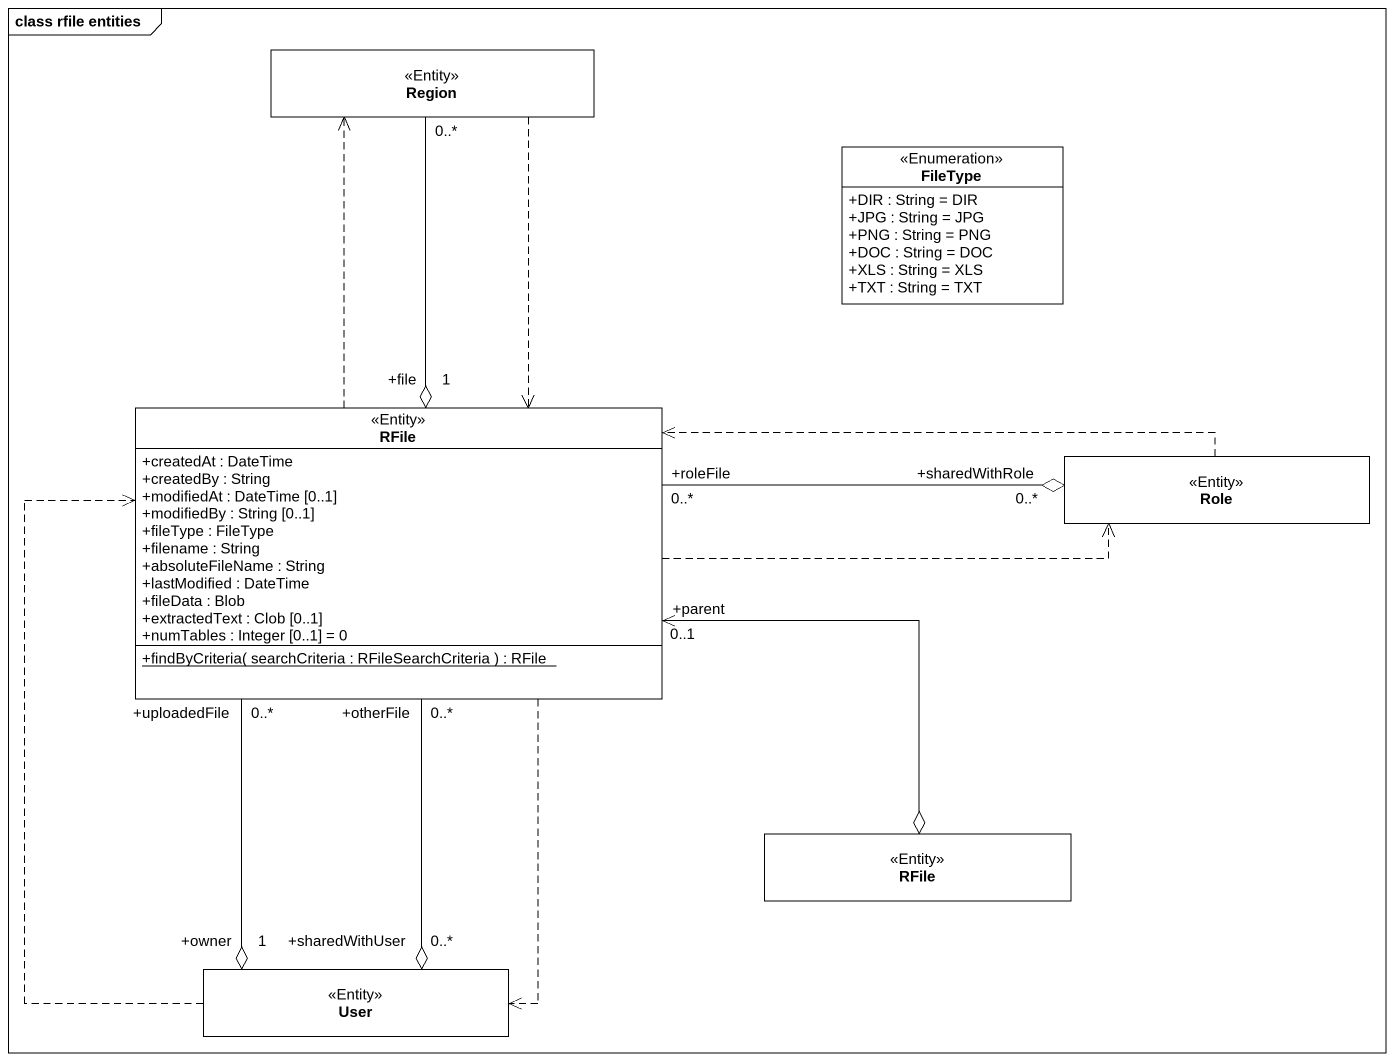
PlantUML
@startuml
mainframe class rfile entities
hide circle
hide empty members
skinparam classAttributeIconSize 0
class Region <<Entity>>
class FileType <<Enumeration>> {
  +DIR : String = DIR
  +JPG : String = JPG
  +PNG : String = PNG
  +DOC : String = DOC
  +XLS : String = XLS
  +TXT : String = TXT
}
class RFile <<Entity>> {
  +createdAt : DateTime
  +createdBy : String
  +modifiedAt : DateTime [0..1]
  +modifiedBy : String [0..1]
  +fileType : FileType
  +filename : String
  +absoluteFileName : String
  +lastModified : DateTime
  +fileData : Blob
  +extractedText : Clob [0..1]
  +numTables : Integer [0..1] = 0
  {static} +findByCriteria( searchCriteria : RFileSearchCriteria ) : RFile
}
class Role <<Entity>>
class "RFile" as RFile_2 <<Entity>>
class User <<Entity>>
Region ..> RFile
RFile "1\n+file" o-up- "0..*" Region
RFile .up.> Region
RFile .right.> Role
RFile ..> User
Role "0..*\n+sharedWithRole" o-left- "0..*\n+roleFile" RFile
Role .left.> RFile
RFile_2 o-up-> "0..1\n+parent" RFile
User "1\n+owner" o-up- "0..*\n+uploadedFile" RFile
User "+sharedWithUser\n0..*" o-up- "+otherFile\n0..*" RFile
User .up.> RFile
@enduml
